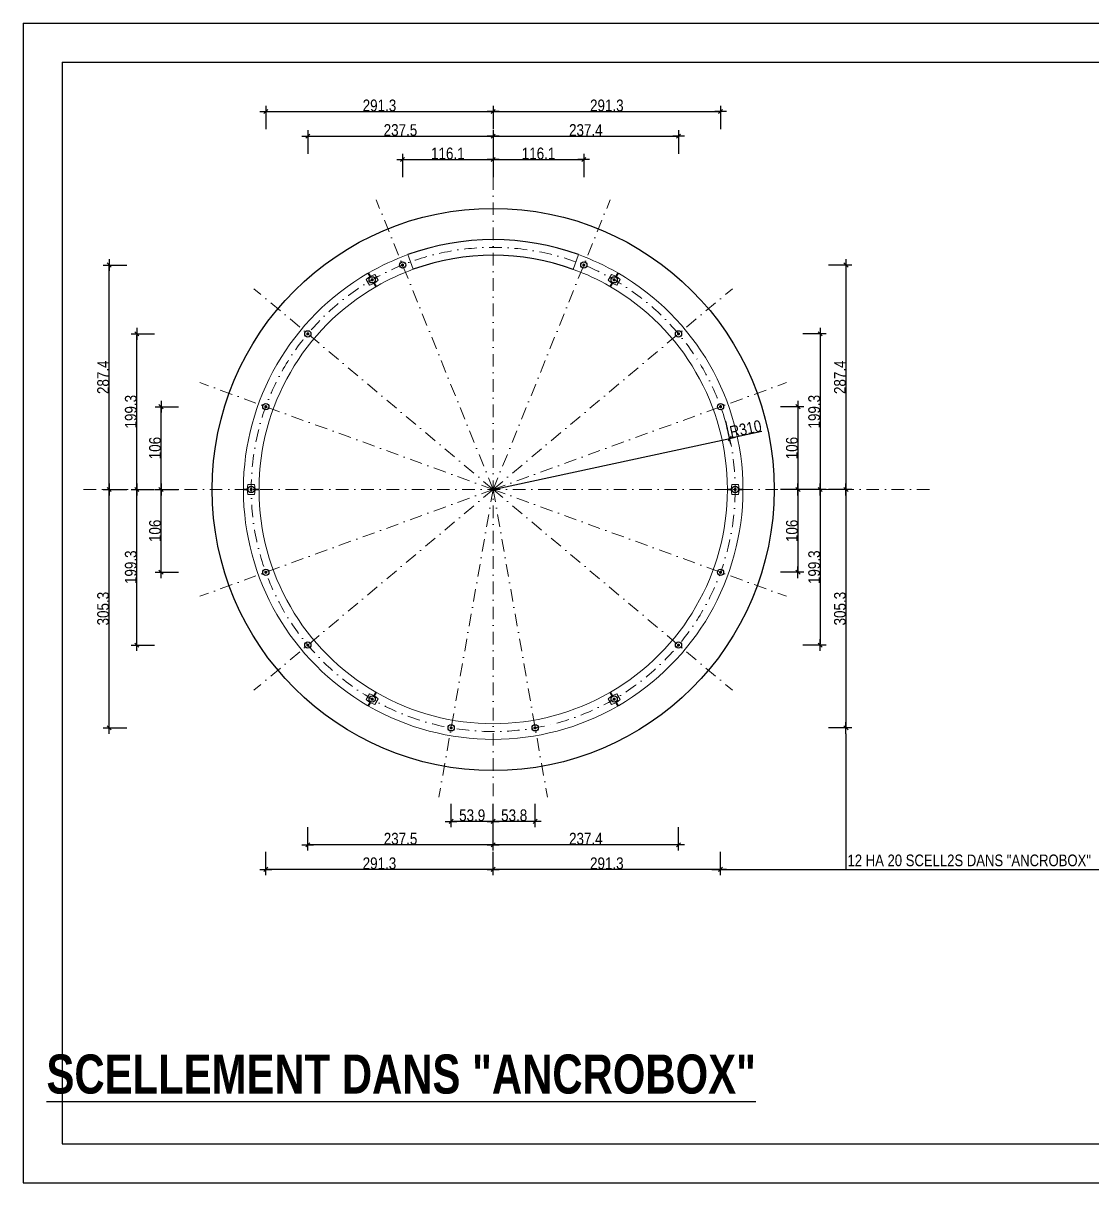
# Model space of a CAD drawing. Header units: centimetres. Extents: x 21705 to 41805, y -18708 to 100.
# Drawn here: x 29361 to 30731, y -18708 to -17223 of the extents above; entities that cross this region are included whole.
import ezdxf
from ezdxf.enums import TextEntityAlignment as Align

# ---------------------------------------------------------------- set-up
doc = ezdxf.new("R2010")
doc.units = ezdxf.units.CM
doc.header["$LTSCALE"] = 25.4
doc.header["$PDMODE"] = 1
doc.header["$PDSIZE"] = -2
doc.linetypes.add('TIRETPT2', pattern=[12.7, 6.35, -3.175, 0, -3.175])
for name, color, linetype in [('01_cote_gen', 4, 'Continuous'), ('01_fenetres', 171, 'Continuous'), ('01_linteaux', 2, 'Continuous'), ('01_texte', 230, 'Continuous'), ('AA_COTES', 2, 'Continuous')]:
    doc.layers.add(name, color=color, linetype=linetype)
doc.layers.add('01_murs_coup', color=5, linetype='Continuous', lineweight=60)
doc.layers.add('B Général', color=7, linetype='Continuous', lineweight=5)
doc.styles.add('impact', font='impact.ttf')
doc.styles.add('MATTE_TXT', font='arial.ttf')
doc.styles.add('STYLE2', font='ARIALN.TTF')
doc.dimstyles.new('JB50', dxfattribs={"dimscale": 0.1, "dimtxt": 150, "dimasz": 15, "dimexe": 0.1, "dimexo": 0.1, "dimgap": 0.09, "dimtad": 1, "dimdec": 1, "dimdsep": 46, "dimtxsty": 'STYLE2', "dimblk1": 'BOND_G', "dimblk2": 'BOND_D', "dimsah": 1, "dimcen": 1.5, "dimdle": 0.01, "dimse1": 1, "dimse2": 1, "dimclrd": 4, "dimclre": 2, "dimclrt": 6, "dimazin": 2, "dimtfac": 2.333333, "dimtdec": 1, "dimtix": 1, "dimtmove": 2, "dimatfit": 3, "dimldrblk": 'BOND_G', "dimfxl": 1, "dimtolj": 1, "dimtzin": 0, "dimarcsym": 0})

# ---------------------------------------------------------------- blocks, each defined once
blk = doc.blocks.new('BOND_G')
at = {"layer": 'AA_COTES', "color": 0}
for p, q in [((0, -5), (0, 15)), ((5, 0), (-5, 0)), ((1.77, 1.77), (-1.77, -1.77))]:
    blk.add_line(p, q, dxfattribs=at)
blk = doc.blocks.new('BOND_D')
at = {"layer": 'AA_COTES', "color": 0}
for p, q in [((5, 0), (-5, 0)), ((-1.77, -1.77), (1.77, 1.77)), ((0, 5), (0, -15))]:
    blk.add_line(p, q, dxfattribs=at)
blk = doc.blocks.new('*D5')
at = {"layer": '01_cote_gen', "color": 4, "lineweight": -2, "transparency": 16777216}
blk.add_line((30353.5, -17715.5), (30353.5, -17818.5), dxfattribs=at)
at = {"layer": 'Defpoints', "color": 0, "transparency": 16777216}
for p in [(30246.8, -17714), (30353.5, -17820), (30364.5, -17820)]:
    blk.add_point(p, dxfattribs=at)
at = {"layer": '01_cote_gen', "color": 4, "lineweight": -2, "transparency": 16777216, "xscale": 1.5, "yscale": 1.5, "zscale": 1.5}
for name, p, rotation in [('BOND_G', (30353.5, -17714), 90), ('BOND_D', (30353.5, -17820), 270)]:
    blk.add_blockref(name, p, dxfattribs=dict(at, rotation=rotation))
at = {"layer": '01_cote_gen', "color": 6, "transparency": 16777216, "insert": (30345.8, -17767), "char_height": 15, "attachment_point": 5, "rotation": 90, "style": 'STYLE2'}
blk.add_mtext('\\A1;106', dxfattribs=at)
blk = doc.blocks.new('*D6')
at = {"layer": '01_cote_gen', "color": 4, "lineweight": -2, "transparency": 16777216}
blk.add_line((30382, -17622.2), (30382, -17818.5), dxfattribs=at)
at = {"layer": 'Defpoints', "color": 0, "transparency": 16777216}
for p in [(30193, -17620.7), (30382, -17820), (30386, -17820)]:
    blk.add_point(p, dxfattribs=at)
at = {"layer": '01_cote_gen', "color": 4, "lineweight": -2, "transparency": 16777216, "xscale": 1.5, "yscale": 1.5, "zscale": 1.5}
for name, p, rotation in [('BOND_G', (30382, -17620.7), 90), ('BOND_D', (30382, -17820), 270)]:
    blk.add_blockref(name, p, dxfattribs=dict(at, rotation=rotation))
at = {"layer": '01_cote_gen', "color": 6, "transparency": 16777216, "insert": (30374.3, -17720.4), "char_height": 15, "attachment_point": 5, "rotation": 90, "style": 'STYLE2'}
blk.add_mtext('\\A1;199.3', dxfattribs=at)
blk = doc.blocks.new('*D7')
at = {"layer": '01_cote_gen', "color": 4, "lineweight": -2, "transparency": 16777216}
blk.add_line((30415, -17534.1), (30415, -17818.5), dxfattribs=at)
at = {"layer": 'Defpoints', "color": 0, "transparency": 16777216}
for p in [(30071.6, -17532.6), (30415, -17820), (30416, -17820)]:
    blk.add_point(p, dxfattribs=at)
at = {"layer": '01_cote_gen', "color": 4, "lineweight": -2, "transparency": 16777216, "xscale": 1.5, "yscale": 1.5, "zscale": 1.5}
for name, p, rotation in [('BOND_G', (30415, -17532.6), 90), ('BOND_D', (30415, -17820), 270)]:
    blk.add_blockref(name, p, dxfattribs=dict(at, rotation=rotation))
at = {"layer": '01_cote_gen', "color": 6, "transparency": 16777216, "insert": (30407.3, -17676.3), "char_height": 15, "attachment_point": 5, "rotation": 90, "style": 'STYLE2'}
blk.add_mtext('\\A1;287.4', dxfattribs=at)
blk = doc.blocks.new('*D8')
at = {"layer": '01_cote_gen', "color": 4, "lineweight": -2, "transparency": 16777216}
blk.add_line((29537.5, -17818.5), (29537.5, -17715.5), dxfattribs=at)
at = {"layer": 'Defpoints', "color": 0, "transparency": 16777216}
for p in [(29537.5, -17714), (29671.7, -17714), (29622.5, -17820)]:
    blk.add_point(p, dxfattribs=at)
at = {"layer": '01_cote_gen', "color": 4, "lineweight": -2, "transparency": 16777216, "xscale": 1.5, "yscale": 1.5, "zscale": 1.5}
for name, p, rotation in [('BOND_D', (29537.5, -17714), 90), ('BOND_G', (29537.5, -17820), 270)]:
    blk.add_blockref(name, p, dxfattribs=dict(at, rotation=rotation))
at = {"layer": '01_cote_gen', "color": 6, "transparency": 16777216, "insert": (29529.8, -17767), "char_height": 15, "attachment_point": 5, "rotation": 90, "style": 'STYLE2'}
blk.add_mtext('\\A1;106', dxfattribs=at)
blk = doc.blocks.new('*D9')
at = {"layer": '01_cote_gen', "color": 4, "lineweight": -2, "transparency": 16777216}
blk.add_line((29506.5, -17818.5), (29506.5, -17622.2), dxfattribs=at)
at = {"layer": 'Defpoints', "color": 0, "transparency": 16777216}
for p in [(29506.5, -17620.7), (29725.5, -17620.7), (29626.5, -17820)]:
    blk.add_point(p, dxfattribs=at)
at = {"layer": '01_cote_gen', "color": 4, "lineweight": -2, "transparency": 16777216, "xscale": 1.5, "yscale": 1.5, "zscale": 1.5}
for name, p, rotation in [('BOND_D', (29506.5, -17620.7), 90), ('BOND_G', (29506.5, -17820), 270)]:
    blk.add_blockref(name, p, dxfattribs=dict(at, rotation=rotation))
at = {"layer": '01_cote_gen', "color": 6, "transparency": 16777216, "insert": (29498.8, -17720.4), "char_height": 15, "attachment_point": 5, "rotation": 90, "style": 'STYLE2'}
blk.add_mtext('\\A1;199.3', dxfattribs=at)
blk = doc.blocks.new('*D10')
at = {"layer": '01_cote_gen', "color": 4, "lineweight": -2, "transparency": 16777216}
blk.add_line((29471, -17818.5), (29471, -17534.1), dxfattribs=at)
at = {"layer": 'Defpoints', "color": 0, "transparency": 16777216}
for p in [(29471, -17532.6), (29846.9, -17532.6), (29585.5, -17820)]:
    blk.add_point(p, dxfattribs=at)
at = {"layer": '01_cote_gen', "color": 4, "lineweight": -2, "transparency": 16777216, "xscale": 1.5, "yscale": 1.5, "zscale": 1.5}
for name, p, rotation in [('BOND_D', (29471, -17532.6), 90), ('BOND_G', (29471, -17820), 270)]:
    blk.add_blockref(name, p, dxfattribs=dict(at, rotation=rotation))
at = {"layer": '01_cote_gen', "color": 6, "transparency": 16777216, "insert": (29463.3, -17676.3), "char_height": 15, "attachment_point": 5, "rotation": 90, "style": 'STYLE2'}
blk.add_mtext('\\A1;287.4', dxfattribs=at)
blk = doc.blocks.new('*D11')
at = {"layer": '01_cote_gen', "color": 4, "lineweight": -2, "transparency": 16777216}
blk.add_line((30353.5, -17821.5), (30353.5, -17924.5), dxfattribs=at)
at = {"layer": 'Defpoints', "color": 0, "transparency": 16777216}
for p in [(30320.5, -17820), (30215.3, -17926), (30353.5, -17926)]:
    blk.add_point(p, dxfattribs=at)
at = {"layer": '01_cote_gen', "color": 4, "lineweight": -2, "transparency": 16777216, "xscale": 1.5, "yscale": 1.5, "zscale": 1.5}
for name, p, rotation in [('BOND_G', (30353.5, -17820), 90), ('BOND_D', (30353.5, -17926), 270)]:
    blk.add_blockref(name, p, dxfattribs=dict(at, rotation=rotation))
at = {"layer": '01_cote_gen', "color": 6, "transparency": 16777216, "insert": (30345.8, -17873), "char_height": 15, "attachment_point": 5, "rotation": 90, "style": 'STYLE2'}
blk.add_mtext('\\A1;106', dxfattribs=at)
blk = doc.blocks.new('*D12')
at = {"layer": '01_cote_gen', "color": 4, "lineweight": -2, "transparency": 16777216}
blk.add_line((30382, -17821.5), (30382, -18017.8), dxfattribs=at)
at = {"layer": 'Defpoints', "color": 0, "transparency": 16777216}
for p in [(30196, -17820), (30161.5, -18019.3), (30382, -18019.3)]:
    blk.add_point(p, dxfattribs=at)
at = {"layer": '01_cote_gen', "color": 4, "lineweight": -2, "transparency": 16777216, "xscale": 1.5, "yscale": 1.5, "zscale": 1.5}
for name, p, rotation in [('BOND_G', (30382, -17820), 90), ('BOND_D', (30382, -18019.3), 270)]:
    blk.add_blockref(name, p, dxfattribs=dict(at, rotation=rotation))
at = {"layer": '01_cote_gen', "color": 6, "transparency": 16777216, "insert": (30374.3, -17919.6), "char_height": 15, "attachment_point": 5, "rotation": 90, "style": 'STYLE2'}
blk.add_mtext('\\A1;199.3', dxfattribs=at)
blk = doc.blocks.new('*D13')
at = {"layer": '01_cote_gen', "color": 4, "lineweight": -2, "transparency": 16777216}
blk.add_line((30415, -17821.5), (30415, -18123.8), dxfattribs=at)
at = {"layer": 'Defpoints', "color": 0, "transparency": 16777216}
for p in [(30323, -17820), (29977.8, -18125.3), (30415, -18125.3)]:
    blk.add_point(p, dxfattribs=at)
at = {"layer": '01_cote_gen', "color": 4, "lineweight": -2, "transparency": 16777216, "xscale": 1.5, "yscale": 1.5, "zscale": 1.5}
for name, p, rotation in [('BOND_G', (30415, -17820), 90), ('BOND_D', (30415, -18125.3), 270)]:
    blk.add_blockref(name, p, dxfattribs=dict(at, rotation=rotation))
at = {"layer": '01_cote_gen', "color": 6, "transparency": 16777216, "insert": (30407.3, -17972.6), "char_height": 15, "attachment_point": 5, "rotation": 90, "style": 'STYLE2'}
blk.add_mtext('\\A1;305.3', dxfattribs=at)
blk = doc.blocks.new('*D14')
at = {"layer": '01_cote_gen', "color": 4, "lineweight": -2, "transparency": 16777216}
blk.add_line((29537.5, -17924.5), (29537.5, -17821.5), dxfattribs=at)
at = {"layer": 'Defpoints', "color": 0, "transparency": 16777216}
for p in [(29537.5, -17820), (29620, -17820), (29671.7, -17926)]:
    blk.add_point(p, dxfattribs=at)
at = {"layer": '01_cote_gen', "color": 4, "lineweight": -2, "transparency": 16777216, "xscale": 1.5, "yscale": 1.5, "zscale": 1.5}
for name, p, rotation in [('BOND_D', (29537.5, -17820), 90), ('BOND_G', (29537.5, -17926), 270)]:
    blk.add_blockref(name, p, dxfattribs=dict(at, rotation=rotation))
at = {"layer": '01_cote_gen', "color": 6, "transparency": 16777216, "insert": (29529.8, -17873), "char_height": 15, "attachment_point": 5, "rotation": 90, "style": 'STYLE2'}
blk.add_mtext('\\A1;106', dxfattribs=at)
blk = doc.blocks.new('*D15')
at = {"layer": '01_cote_gen', "color": 4, "lineweight": -2, "transparency": 16777216}
blk.add_line((29506.5, -18017.8), (29506.5, -17821.5), dxfattribs=at)
at = {"layer": 'Defpoints', "color": 0, "transparency": 16777216}
for p in [(29506.5, -17820), (29738.5, -17820), (29725.5, -18019.3)]:
    blk.add_point(p, dxfattribs=at)
at = {"layer": '01_cote_gen', "color": 4, "lineweight": -2, "transparency": 16777216, "xscale": 1.5, "yscale": 1.5, "zscale": 1.5}
for name, p, rotation in [('BOND_D', (29506.5, -17820), 90), ('BOND_G', (29506.5, -18019.3), 270)]:
    blk.add_blockref(name, p, dxfattribs=dict(at, rotation=rotation))
at = {"layer": '01_cote_gen', "color": 6, "transparency": 16777216, "insert": (29498.8, -17919.6), "char_height": 15, "attachment_point": 5, "rotation": 90, "style": 'STYLE2'}
blk.add_mtext('\\A1;199.3', dxfattribs=at)
blk = doc.blocks.new('*D16')
at = {"layer": '01_cote_gen', "color": 4, "lineweight": -2, "transparency": 16777216}
blk.add_line((29471, -18123.8), (29471, -17821.5), dxfattribs=at)
at = {"layer": 'Defpoints', "color": 0, "transparency": 16777216}
for p in [(29471, -17820), (29583, -17820), (29909.1, -18125.3)]:
    blk.add_point(p, dxfattribs=at)
at = {"layer": '01_cote_gen', "color": 4, "lineweight": -2, "transparency": 16777216, "xscale": 1.5, "yscale": 1.5, "zscale": 1.5}
for name, p, rotation in [('BOND_D', (29471, -17820), 90), ('BOND_G', (29471, -18125.3), 270)]:
    blk.add_blockref(name, p, dxfattribs=dict(at, rotation=rotation))
at = {"layer": '01_cote_gen', "color": 6, "transparency": 16777216, "insert": (29463.3, -17972.6), "char_height": 15, "attachment_point": 5, "rotation": 90, "style": 'STYLE2'}
blk.add_mtext('\\A1;305.3', dxfattribs=at)
blk = doc.blocks.new('*D17')
at = {"layer": '01_cote_gen', "color": 4, "lineweight": -2, "transparency": 16777216}
blk.add_line((29848.4, -17397.5), (29961.5, -17397.5), dxfattribs=at)
at = {"layer": 'Defpoints', "color": 0, "transparency": 16777216}
for p in [(29963, -17397.5), (29963, -17460), (29846.9, -17532.6)]:
    blk.add_point(p, dxfattribs=at)
at = {"layer": '01_cote_gen', "color": 4, "lineweight": -2, "transparency": 16777216, "xscale": 1.5, "yscale": 1.5, "zscale": 1.5, "rotation": 180}
blk.add_blockref('BOND_G', (29846.9, -17397.5), dxfattribs=at)
at = {"layer": '01_cote_gen', "color": 4, "lineweight": -2, "transparency": 16777216, "xscale": 1.5, "yscale": 1.5, "zscale": 1.5}
blk.add_blockref('BOND_D', (29963, -17397.5), dxfattribs=at)
at = {"layer": '01_cote_gen', "color": 6, "transparency": 16777216, "insert": (29904.9, -17389.8), "char_height": 15, "attachment_point": 5, "style": 'STYLE2'}
blk.add_mtext('\\A1;116.1', dxfattribs=at)
blk = doc.blocks.new('*D18')
at = {"layer": '01_cote_gen', "color": 4, "lineweight": -2, "transparency": 16777216}
blk.add_line((29727, -17367.5), (29961.5, -17367.5), dxfattribs=at)
at = {"layer": 'Defpoints', "color": 0, "transparency": 16777216}
for p in [(29963, -17367.5), (29963, -17460), (29725.5, -17620.7)]:
    blk.add_point(p, dxfattribs=at)
at = {"layer": '01_cote_gen', "color": 4, "lineweight": -2, "transparency": 16777216, "xscale": 1.5, "yscale": 1.5, "zscale": 1.5, "rotation": 180}
blk.add_blockref('BOND_G', (29725.5, -17367.5), dxfattribs=at)
at = {"layer": '01_cote_gen', "color": 4, "lineweight": -2, "transparency": 16777216, "xscale": 1.5, "yscale": 1.5, "zscale": 1.5}
blk.add_blockref('BOND_D', (29963, -17367.5), dxfattribs=at)
at = {"layer": '01_cote_gen', "color": 6, "transparency": 16777216, "insert": (29844.2, -17359.8), "char_height": 15, "attachment_point": 5, "style": 'STYLE2'}
blk.add_mtext('\\A1;237.5', dxfattribs=at)
blk = doc.blocks.new('*D19')
at = {"layer": '01_cote_gen', "color": 4, "lineweight": -2, "transparency": 16777216}
blk.add_line((29673.2, -17336), (29961.5, -17336), dxfattribs=at)
at = {"layer": 'Defpoints', "color": 0, "transparency": 16777216}
for p in [(29963, -17336), (29963, -17420), (29671.7, -17714)]:
    blk.add_point(p, dxfattribs=at)
at = {"layer": '01_cote_gen', "color": 4, "lineweight": -2, "transparency": 16777216, "xscale": 1.5, "yscale": 1.5, "zscale": 1.5, "rotation": 180}
blk.add_blockref('BOND_G', (29671.7, -17336), dxfattribs=at)
at = {"layer": '01_cote_gen', "color": 4, "lineweight": -2, "transparency": 16777216, "xscale": 1.5, "yscale": 1.5, "zscale": 1.5}
blk.add_blockref('BOND_D', (29963, -17336), dxfattribs=at)
at = {"layer": '01_cote_gen', "color": 6, "transparency": 16777216, "insert": (29817.3, -17328.3), "char_height": 15, "attachment_point": 5, "style": 'STYLE2'}
blk.add_mtext('\\A1;291.3', dxfattribs=at)
blk = doc.blocks.new('*D20')
at = {"layer": '01_cote_gen', "color": 4, "lineweight": -2, "transparency": 16777216}
blk.add_line((29964.5, -17397.5), (30077.6, -17397.5), dxfattribs=at)
at = {"layer": 'Defpoints', "color": 0, "transparency": 16777216}
for p in [(30079.1, -17397.5), (29963, -17412.5), (30079.1, -17532.6)]:
    blk.add_point(p, dxfattribs=at)
at = {"layer": '01_cote_gen', "color": 4, "lineweight": -2, "transparency": 16777216, "xscale": 1.5, "yscale": 1.5, "zscale": 1.5, "rotation": 180}
blk.add_blockref('BOND_G', (29963, -17397.5), dxfattribs=at)
at = {"layer": '01_cote_gen', "color": 4, "lineweight": -2, "transparency": 16777216, "xscale": 1.5, "yscale": 1.5, "zscale": 1.5}
blk.add_blockref('BOND_D', (30079.1, -17397.5), dxfattribs=at)
at = {"layer": '01_cote_gen', "color": 6, "transparency": 16777216, "insert": (30021.1, -17389.8), "char_height": 15, "attachment_point": 5, "style": 'STYLE2'}
blk.add_mtext('\\A1;116.1', dxfattribs=at)
blk = doc.blocks.new('*D21')
at = {"layer": '01_cote_gen', "color": 4, "lineweight": -2, "transparency": 16777216}
blk.add_line((29964.5, -17367.5), (30199, -17367.5), dxfattribs=at)
at = {"layer": 'Defpoints', "color": 0, "transparency": 16777216}
for p in [(30200.5, -17367.5), (29963, -17500), (30200.5, -17620.7)]:
    blk.add_point(p, dxfattribs=at)
at = {"layer": '01_cote_gen', "color": 4, "lineweight": -2, "transparency": 16777216, "xscale": 1.5, "yscale": 1.5, "zscale": 1.5, "rotation": 180}
blk.add_blockref('BOND_G', (29963, -17367.5), dxfattribs=at)
at = {"layer": '01_cote_gen', "color": 4, "lineweight": -2, "transparency": 16777216, "xscale": 1.5, "yscale": 1.5, "zscale": 1.5}
blk.add_blockref('BOND_D', (30200.5, -17367.5), dxfattribs=at)
at = {"layer": '01_cote_gen', "color": 6, "transparency": 16777216, "insert": (30081.7, -17359.8), "char_height": 15, "attachment_point": 5, "style": 'STYLE2'}
blk.add_mtext('\\A1;237.4', dxfattribs=at)
blk = doc.blocks.new('*D22')
at = {"layer": '01_cote_gen', "color": 4, "lineweight": -2, "transparency": 16777216}
blk.add_line((29964.5, -17336), (30252.8, -17336), dxfattribs=at)
at = {"layer": 'Defpoints', "color": 0, "transparency": 16777216}
for p in [(30254.3, -17336), (29963, -17460), (30254.3, -17714)]:
    blk.add_point(p, dxfattribs=at)
at = {"layer": '01_cote_gen', "color": 4, "lineweight": -2, "transparency": 16777216, "xscale": 1.5, "yscale": 1.5, "zscale": 1.5, "rotation": 180}
blk.add_blockref('BOND_G', (29963, -17336), dxfattribs=at)
at = {"layer": '01_cote_gen', "color": 4, "lineweight": -2, "transparency": 16777216, "xscale": 1.5, "yscale": 1.5, "zscale": 1.5}
blk.add_blockref('BOND_D', (30254.3, -17336), dxfattribs=at)
at = {"layer": '01_cote_gen', "color": 6, "transparency": 16777216, "insert": (30108.6, -17328.3), "char_height": 15, "attachment_point": 5, "style": 'STYLE2'}
blk.add_mtext('\\A1;291.3', dxfattribs=at)
blk = doc.blocks.new('*D23')
at = {"layer": '01_cote_gen', "color": 4, "lineweight": -2, "transparency": 16777216}
blk.add_line((30015.3, -18245), (29964.5, -18245), dxfattribs=at)
at = {"layer": 'Defpoints', "color": 0, "transparency": 16777216}
for p in [(29963, -18130), (30016.8, -18125.3), (29963, -18245)]:
    blk.add_point(p, dxfattribs=at)
at = {"layer": '01_cote_gen', "color": 4, "lineweight": -2, "transparency": 16777216, "xscale": 1.5, "yscale": 1.5, "zscale": 1.5, "rotation": 180}
blk.add_blockref('BOND_D', (29963, -18245), dxfattribs=at)
at = {"layer": '01_cote_gen', "color": 4, "lineweight": -2, "transparency": 16777216, "xscale": 1.5, "yscale": 1.5, "zscale": 1.5}
blk.add_blockref('BOND_G', (30016.8, -18245), dxfattribs=at)
at = {"layer": '01_cote_gen', "color": 6, "transparency": 16777216, "insert": (29989.9, -18237.3), "char_height": 15, "attachment_point": 5, "style": 'STYLE2'}
blk.add_mtext('\\A1;53.8', dxfattribs=at)
blk = doc.blocks.new('*D24')
at = {"layer": '01_cote_gen', "color": 4, "lineweight": -2, "transparency": 16777216}
blk.add_line((30199, -18275), (29964.5, -18275), dxfattribs=at)
at = {"layer": 'Defpoints', "color": 0, "transparency": 16777216}
for p in [(30200.5, -18019.3), (29963, -18164.5), (29963, -18275)]:
    blk.add_point(p, dxfattribs=at)
at = {"layer": '01_cote_gen', "color": 4, "lineweight": -2, "transparency": 16777216, "xscale": 1.5, "yscale": 1.5, "zscale": 1.5, "rotation": 180}
blk.add_blockref('BOND_D', (29963, -18275), dxfattribs=at)
at = {"layer": '01_cote_gen', "color": 4, "lineweight": -2, "transparency": 16777216, "xscale": 1.5, "yscale": 1.5, "zscale": 1.5}
blk.add_blockref('BOND_G', (30200.5, -18275), dxfattribs=at)
at = {"layer": '01_cote_gen', "color": 6, "transparency": 16777216, "insert": (30081.7, -18267.3), "char_height": 15, "attachment_point": 5, "style": 'STYLE2'}
blk.add_mtext('\\A1;237.4', dxfattribs=at)
blk = doc.blocks.new('*D25')
at = {"layer": '01_cote_gen', "color": 4, "lineweight": -2, "transparency": 16777216}
blk.add_line((30252.8, -18306.5), (29964.5, -18306.5), dxfattribs=at)
at = {"layer": 'Defpoints', "color": 0, "transparency": 16777216}
for p in [(30254.3, -17926), (29963, -18100.5), (29963, -18306.5)]:
    blk.add_point(p, dxfattribs=at)
at = {"layer": '01_cote_gen', "color": 4, "lineweight": -2, "transparency": 16777216, "xscale": 1.5, "yscale": 1.5, "zscale": 1.5, "rotation": 180}
blk.add_blockref('BOND_D', (29963, -18306.5), dxfattribs=at)
at = {"layer": '01_cote_gen', "color": 4, "lineweight": -2, "transparency": 16777216, "xscale": 1.5, "yscale": 1.5, "zscale": 1.5}
blk.add_blockref('BOND_G', (30254.3, -18306.5), dxfattribs=at)
at = {"layer": '01_cote_gen', "color": 6, "transparency": 16777216, "insert": (30108.6, -18298.8), "char_height": 15, "attachment_point": 5, "style": 'STYLE2'}
blk.add_mtext('\\A1;291.3', dxfattribs=at)
blk = doc.blocks.new('*D26')
at = {"layer": '01_cote_gen', "color": 4, "lineweight": -2, "transparency": 16777216}
blk.add_line((29961.5, -18245), (29910.6, -18245), dxfattribs=at)
at = {"layer": 'Defpoints', "color": 0, "transparency": 16777216}
for p in [(29909.1, -18125.3), (29963, -18130), (29909.1, -18245)]:
    blk.add_point(p, dxfattribs=at)
at = {"layer": '01_cote_gen', "color": 4, "lineweight": -2, "transparency": 16777216, "xscale": 1.5, "yscale": 1.5, "zscale": 1.5, "rotation": 180}
blk.add_blockref('BOND_D', (29909.1, -18245), dxfattribs=at)
at = {"layer": '01_cote_gen', "color": 4, "lineweight": -2, "transparency": 16777216, "xscale": 1.5, "yscale": 1.5, "zscale": 1.5}
blk.add_blockref('BOND_G', (29963, -18245), dxfattribs=at)
at = {"layer": '01_cote_gen', "color": 6, "transparency": 16777216, "insert": (29936.1, -18237.3), "char_height": 15, "attachment_point": 5, "style": 'STYLE2'}
blk.add_mtext('\\A1;53.9', dxfattribs=at)
blk = doc.blocks.new('*D27')
at = {"layer": '01_cote_gen', "color": 4, "lineweight": -2, "transparency": 16777216}
blk.add_line((29961.5, -18275), (29727, -18275), dxfattribs=at)
at = {"layer": 'Defpoints', "color": 0, "transparency": 16777216}
for p in [(29725.5, -18019.3), (29963, -18130), (29725.5, -18275)]:
    blk.add_point(p, dxfattribs=at)
at = {"layer": '01_cote_gen', "color": 4, "lineweight": -2, "transparency": 16777216, "xscale": 1.5, "yscale": 1.5, "zscale": 1.5, "rotation": 180}
blk.add_blockref('BOND_D', (29725.5, -18275), dxfattribs=at)
at = {"layer": '01_cote_gen', "color": 4, "lineweight": -2, "transparency": 16777216, "xscale": 1.5, "yscale": 1.5, "zscale": 1.5}
blk.add_blockref('BOND_G', (29963, -18275), dxfattribs=at)
at = {"layer": '01_cote_gen', "color": 6, "transparency": 16777216, "insert": (29844.3, -18267.3), "char_height": 15, "attachment_point": 5, "style": 'STYLE2'}
blk.add_mtext('\\A1;237.5', dxfattribs=at)
blk = doc.blocks.new('*D28')
at = {"layer": '01_cote_gen', "color": 4, "lineweight": -2, "transparency": 16777216}
blk.add_line((29961.5, -18306.5), (29673.2, -18306.5), dxfattribs=at)
at = {"layer": 'Defpoints', "color": 0, "transparency": 16777216}
for p in [(29671.7, -17926), (29963, -18130), (29671.7, -18306.5)]:
    blk.add_point(p, dxfattribs=at)
at = {"layer": '01_cote_gen', "color": 4, "lineweight": -2, "transparency": 16777216, "xscale": 1.5, "yscale": 1.5, "zscale": 1.5, "rotation": 180}
blk.add_blockref('BOND_D', (29671.7, -18306.5), dxfattribs=at)
at = {"layer": '01_cote_gen', "color": 4, "lineweight": -2, "transparency": 16777216, "xscale": 1.5, "yscale": 1.5, "zscale": 1.5}
blk.add_blockref('BOND_G', (29963, -18306.5), dxfattribs=at)
at = {"layer": '01_cote_gen', "color": 6, "transparency": 16777216, "insert": (29817.3, -18298.8), "char_height": 15, "attachment_point": 5, "style": 'STYLE2'}
blk.add_mtext('\\A1;291.3', dxfattribs=at)
blk = doc.blocks.new('*D29')
at = {"layer": '01_cote_gen', "color": 4, "lineweight": -2, "transparency": 16777216}
for p, q in [((29963, -17820), (30266, -17754.7)), ((30307, -17745.8), (30267.5, -17754.4))]:
    blk.add_line(p, q, dxfattribs=at)
at = {"layer": 'Defpoints', "color": 0, "transparency": 16777216}
for p in [(30266, -17754.7), (29963, -17820)]:
    blk.add_point(p, dxfattribs=at)
at = {"layer": '01_cote_gen', "color": 4, "lineweight": -2, "transparency": 16777216, "xscale": 1.5, "yscale": 1.5, "zscale": 1.5, "rotation": 192.1653401161072}
blk.add_blockref('BOND_D', (30266, -17754.7), dxfattribs=at)
at = {"layer": '01_cote_gen', "color": 6, "transparency": 16777216, "insert": (30286.4, -17742.4), "char_height": 15, "attachment_point": 5, "rotation": 12.1653, "style": 'STYLE2'}
blk.add_mtext('\\A1;R310', dxfattribs=at)

msp = doc.modelspace()

# ---------------------------------------------------------------- linework, layer by layer
at = {"layer": '01_fenetres', "ltscale": 30}
for p, q in [((29410.85, -17272.88), (31410.85, -17272.88)), ((29410.85, -17272.88), (29410.85, -18657.88)), ((29410.85, -18657.88), (31410.85, -18657.88))]:
    msp.add_line(p, q, dxfattribs=at)
at = {"layer": '01_linteaux', "const_width": 2}
for points in [[(29847.88, -17532.57, -1), (29845.88, -17532.57, -1)], [(30078.11, -17532.57, 1), (30080.11, -17532.57, 1)], [(29806.98, -17551.53, 1), (29808.98, -17551.53, 1)], [(30116.98, -17551.53, 1), (30118.98, -17551.53, 1)], [(29724.51, -17620.74, 1), (29726.51, -17620.74, 1)], [(30199.45, -17620.74, 1), (30201.45, -17620.74, 1)], [(29670.68, -17713.97, 1), (29672.68, -17713.97, 1)], [(30253.28, -17713.97, 1), (30255.28, -17713.97, 1)], [(29651.98, -17820, 1), (29653.98, -17820, 1)], [(30271.98, -17820, 1), (30273.98, -17820, 1)], [(29670.68, -17926.03, -1), (29672.68, -17926.03, -1)], [(30253.28, -17926.03, -1), (30255.28, -17926.03, -1)], [(29724.51, -18019.26, -1), (29726.51, -18019.26, -1)], [(30199.45, -18019.26, -1), (30201.45, -18019.26, -1)], [(29806.98, -18088.47, 1), (29808.98, -18088.47, 1)], [(30116.98, -18088.47, 1), (30118.98, -18088.47, 1)], [(29909.65, -18126.16, 1), (29908.65, -18124.42, 1)], [(30017.31, -18124.42, 1), (30016.31, -18126.16, 1)]]:
    msp.add_lwpolyline(points, format="xyb", close=True, dxfattribs=at)
at = {"layer": '01_linteaux'}
for centre, radius in [((29962.98, -17820), 360), ((29846.88, -17532.57), 4), ((30079.11, -17532.57), 4), ((29807.98, -17551.53), 4), ((30117.98, -17551.53), 4), ((29725.51, -17620.74), 4), ((30200.45, -17620.74), 4), ((29671.68, -17713.97), 4), ((30254.28, -17713.97), 4), ((29652.98, -17820), 4), ((30272.98, -17820), 4), ((29671.68, -17926.03), 4), ((30254.28, -17926.03), 4), ((29725.51, -18019.26), 4), ((30200.45, -18019.26), 4), ((29807.98, -18088.47), 4), ((30117.98, -18088.47), 4), ((29909.15, -18125.29), 4), ((30016.81, -18125.29), 4)]:
    msp.add_circle(centre, radius, dxfattribs=at)
for radius, end in [(320, 109.99455), (300, 109.99419)]:
    msp.add_arc((29962.98, -17820), radius, 70, end, dxfattribs=at)
at = {"layer": '01_murs_coup', "linetype": 'Continuous', "lineweight": 5}
for p, q in [((29853.56, -17519.29), (29860.4, -17538.08)), ((30072.43, -17519.3), (30065.59, -17538.09)), ((29800.23, -17551.1), (29804.92, -17547.24)), ((29804.48, -17558.46), (29800.23, -17551.1)), ((29804.92, -17547.24), (29802.55, -17543.12)), ((29805.79, -17546.74), (29803.41, -17542.62)), ((29811.48, -17544.6), (29805.79, -17546.74)), ((29811.04, -17555.83), (29815.73, -17551.96)), ((29815.73, -17551.96), (29811.48, -17544.6)), ((30110.26, -17551.96), (30114.51, -17544.6)), ((30114.95, -17555.83), (30110.26, -17551.96)), ((30114.51, -17544.6), (30120.2, -17546.74)), ((30120.2, -17546.74), (30122.58, -17542.62)), ((30121.07, -17547.24), (30123.45, -17543.12)), ((30125.77, -17551.1), (30121.07, -17547.24)), ((30121.52, -17558.46), (30125.77, -17551.1)), ((29810.17, -17556.33), (29804.48, -17558.46)), ((29812.55, -17560.44), (29810.17, -17556.33)), ((29813.41, -17559.94), (29811.04, -17555.83)), ((30112.58, -17559.94), (30114.95, -17555.83)), ((30113.45, -17560.44), (30115.82, -17556.33)), ((30115.82, -17556.33), (30121.52, -17558.46)), ((29647.73, -17819.47), (29642.98, -17819.47)), ((29648.73, -17813.5), (29647.73, -17819.5)), ((29657.23, -17813.5), (29648.73, -17813.5)), ((29658.23, -17819.5), (29657.23, -17813.5)), ((29662.98, -17819.5), (29658.23, -17819.49)), ((30263.01, -17819.5), (30267.76, -17819.49)), ((30267.76, -17819.5), (30268.76, -17813.5)), ((30268.76, -17813.5), (30277.26, -17813.5)), ((30277.26, -17813.5), (30278.26, -17819.5)), ((30278.26, -17819.47), (30283.01, -17819.47)), ((29647.73, -17820.53), (29642.98, -17820.53)), ((29648.73, -17826.5), (29647.73, -17820.5)), ((29657.23, -17826.5), (29648.73, -17826.5)), ((29658.23, -17820.5), (29657.23, -17826.5)), ((29662.98, -17820.5), (29658.23, -17820.51)), ((30263.01, -17820.5), (30267.76, -17820.51)), ((30267.76, -17820.5), (30268.76, -17826.5)), ((30268.76, -17826.5), (30277.26, -17826.5)), ((30277.26, -17826.5), (30278.26, -17820.5)), ((30278.26, -17820.53), (30283.01, -17820.53)), ((29804.48, -18081.54), (29800.23, -18088.9)), ((29810.17, -18083.67), (29804.48, -18081.54)), ((29812.55, -18079.56), (29810.17, -18083.67)), ((29813.41, -18080.06), (29811.04, -18084.17)), ((29811.04, -18084.17), (29815.73, -18088.04)), ((30114.95, -18084.17), (30110.26, -18088.04)), ((30112.58, -18080.06), (30114.95, -18084.17)), ((30113.45, -18079.56), (30115.82, -18083.67)), ((30115.82, -18083.67), (30121.52, -18081.54)), ((30121.52, -18081.54), (30125.77, -18088.9)), ((29800.23, -18088.9), (29804.92, -18092.76)), ((29804.92, -18092.76), (29802.55, -18096.88)), ((29805.79, -18093.26), (29803.41, -18097.38)), ((29811.48, -18095.4), (29805.79, -18093.26)), ((29815.73, -18088.04), (29811.48, -18095.4)), ((30110.26, -18088.04), (30114.51, -18095.4)), ((30114.51, -18095.4), (30120.2, -18093.26)), ((30120.2, -18093.26), (30122.58, -18097.38)), ((30125.77, -18088.9), (30121.07, -18092.76)), ((30121.07, -18092.76), (30123.45, -18096.88))]:
    msp.add_line(p, q, dxfattribs=at)
for radius, start, end in [(320, 109.99455, 119.91048), (320, 60.0845, 70), (320, 120.08952, 179.90451), (300, 109.99419, 119.90451), (300, 60.09014, 70), (320, 0.09548, 59.90546), (300, 120.09549, 179.90451), (300, 0.09548, 59.89915), (320, 180.09549, 239.91048), (300, 180.09549, 239.90451), (300, 300.10085, 359.90351), (320, 300.09454, 359.90452), (300, 240.09549, 299.90986), (320, 240.08952, 299.9155)]:
    msp.add_arc((29962.98, -17820), radius, start, end, dxfattribs=at)
at = {"layer": '01_texte', "ltscale": 30}
for p, q in [((29360.85, -17222.88), (29360.85, -18707.88)), ((29360.85, -17222.88), (31460.85, -17222.88)), ((29360.85, -18707.88), (31460.85, -18707.88))]:
    msp.add_line(p, q, dxfattribs=at)
at = {"layer": '01_texte'}
for p, q in [((30415, -18132.79), (30415, -18306.5)), ((30243.09, -18306.5), (30757.3, -18306.5))]:
    msp.add_line(p, q, dxfattribs=at)
at = {"layer": 'B Général', "color": 1, "linetype": 'TIRETPT2', "lineweight": 13, "ltscale": 0.1, "true_color": 0xff0000}
for p, q in [((29963.01, -17420.01), (29963.01, -18219.99)), ((29963.01, -17820), (29813.17, -17449.13)), ((29962.98, -17820), (30112.82, -17449.13)), ((29962.98, -17820), (29656.56, -17562.88)), ((29962.98, -17820), (30269.4, -17562.88)), ((29962.98, -17820), (29587.1, -17683.19)), ((29962.98, -17820), (30338.86, -17683.19)), ((30521.98, -17820), (29431.48, -17820)), ((29962.98, -17820), (29587.1, -17956.81)), ((29962.98, -17820), (30338.86, -17956.81)), ((29962.98, -17820), (29656.56, -18077.12)), ((29962.98, -17820), (29893.52, -18213.92)), ((29962.98, -17820), (30269.4, -18077.12)), ((29962.98, -17820), (30032.44, -18213.92))]:
    msp.add_line(p, q, dxfattribs=at)
msp.add_circle((29962.98, -17820), 310, dxfattribs=at)

# ---------------------------------------------------------------- texts
at = {"layer": '01_texte', "style": 'MATTE_TXT', "width": 0.8}
msp.add_text('12 HA 20 SCELL2S DANS "ANCROBOX"', height=15, dxfattribs=at).set_placement((30572.91, -18306.97), align=Align.BOTTOM_CENTER)
at = {"layer": '01_texte', "style": 'impact'}
msp.add_text('%%USCELLEMENT DANS "ANCROBOX"', height=50, dxfattribs=at).set_placement((29845.18, -18608.58), align=Align.BOTTOM_CENTER)

# ---------------------------------------------------------------- dimensions: what is measured, and where the dimension line sits
at = {"layer": '01_cote_gen'}
for base, p1, p2, picture, middle in [((29963.01, -17336), (29671.68, -17713.97), (29963.01, -17420.01), '*D19', (29817.34, -17328.33)), ((30254.28, -17336), (29963.01, -17460), (30254.28, -17713.97), '*D22', (30108.65, -17328.33)), ((29962.98, -17367.5), (29725.51, -17620.74), (29962.98, -17460), '*D18', (29844.24, -17359.83)), ((30200.45, -17367.5), (29963.01, -17500), (30200.45, -17620.74), '*D21', (30081.73, -17359.83)), ((29963.01, -17397.5), (29846.88, -17532.57), (29963.01, -17460), '*D17', (29904.95, -17389.83)), ((30079.11, -17397.5), (29963.01, -17412.5), (30079.11, -17532.57), '*D20', (30021.06, -17389.83)), ((29671.68, -18306.5), (29963.01, -18130), (29671.68, -17926.03), '*D28', (29817.34, -18298.83)), ((29963.01, -18306.5), (30254.28, -17926.03), (29963.01, -18100.5), '*D25', (30108.65, -18298.83)), ((29725.51, -18275), (29963.01, -18130), (29725.51, -18019.26), '*D27', (29844.26, -18267.33)), ((29963.01, -18275), (30200.45, -18019.26), (29963.01, -18164.5), '*D24', (30081.73, -18267.33)), ((29909.15, -18245), (29963.01, -18130), (29909.15, -18125.29), '*D26', (29936.08, -18237.33)), ((29963.01, -18245), (30016.81, -18125.29), (29963.01, -18130), '*D23', (29989.91, -18237.33))]:
    dim = msp.add_linear_dim(base=base, p1=p1, p2=p2, dimstyle='JB50', dxfattribs=at)
    dim.commit()
    dim.dimension.update_dxf_attribs({"geometry": picture, "text_midpoint": middle})
for base, p1, p2, picture, middle in [((29471, -17532.57), (29585.5, -17820), (29846.88, -17532.57), '*D10', (29463.33, -17676.29)), ((30415, -17820), (30071.61, -17532.57), (30416, -17820), '*D7', (30407.33, -17676.29)), ((29506.5, -17620.74), (29626.5, -17820), (29725.51, -17620.74), '*D9', (29498.83, -17720.37)), ((30382, -17820), (30192.95, -17620.74), (30386, -17820), '*D6', (30374.33, -17720.37)), ((29537.5, -17713.97), (29622.5, -17820), (29671.68, -17713.97), '*D8', (29529.83, -17766.99)), ((30353.5, -17820), (30246.78, -17713.97), (30364.5, -17820), '*D5', (30345.83, -17766.99)), ((29471, -17820), (29909.15, -18125.29), (29583, -17820), '*D16', (29463.33, -17972.65)), ((29506.5, -17820), (29725.51, -18019.26), (29738.5, -17820), '*D15', (29498.83, -17919.63)), ((29537.5, -17820), (29671.68, -17926.03), (29620, -17820), '*D14', (29529.83, -17873.01)), ((30415, -18125.29), (30323, -17820), (29977.81, -18125.29), '*D13', (30407.33, -17972.65)), ((30382, -18019.26), (30196, -17820), (30161.45, -18019.26), '*D12', (30374.33, -17919.63)), ((30353.5, -17926.03), (30320.5, -17820), (30215.28, -17926.03), '*D11', (30345.83, -17873.01))]:
    dim = msp.add_linear_dim(base=base, p1=p1, p2=p2, angle=90, dimstyle='JB50', dxfattribs=at)
    dim.commit()
    dim.dimension.update_dxf_attribs({"geometry": picture, "text_midpoint": middle})
dim = msp.add_radius_dim(center=(29962.98, -17820), mpoint=(30266.02, -17754.67), dimstyle='JB50', dxfattribs=at)
dim.commit()
dim.dimension.update_dxf_attribs({"geometry": '*D29', "text_midpoint": (30286.36, -17742.44)})

doc.saveas('drawing.dxf')
